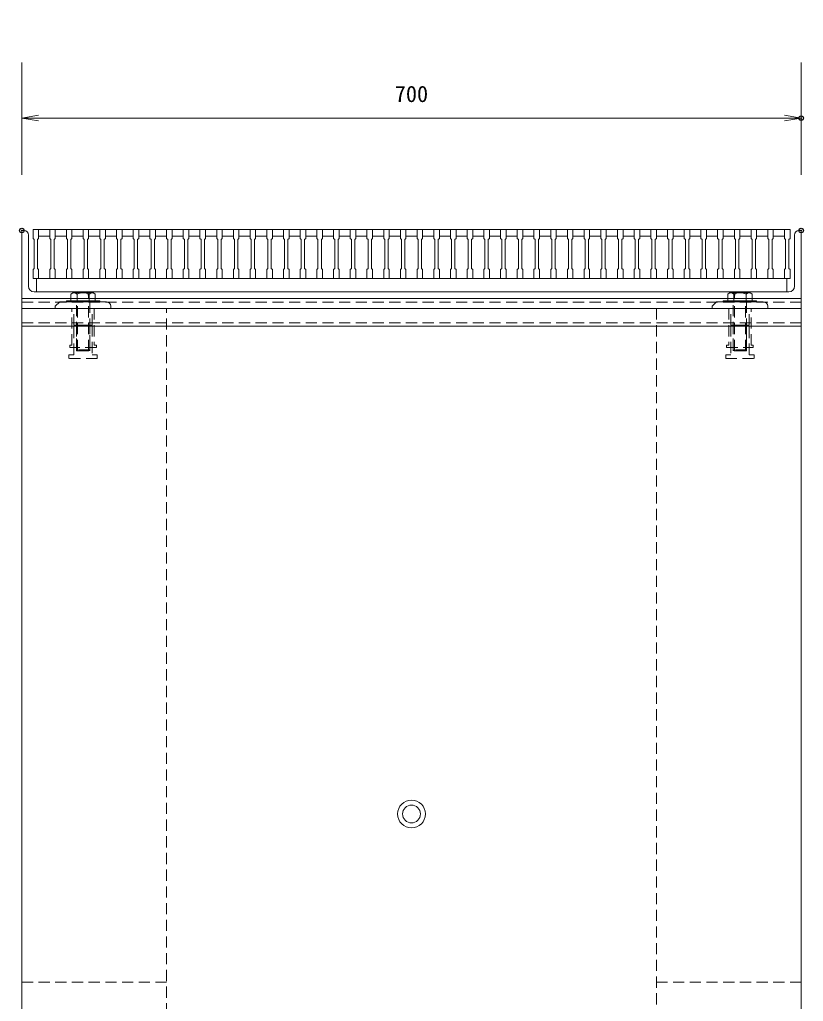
# Model space of a CAD drawing. Units: millimetres, scale not verified. Extents: x -4194 to -304, y 494 to 3334.
# Drawn here: x -2508 to -1804, y 1341 to 2223 of the extents above; entities that cross this region are included whole.
import ezdxf
from ezdxf.enums import TextEntityAlignment as Align

# ---------------------------------------------------------------- set-up
doc = ezdxf.new("R2010")
doc.units = ezdxf.units.MM
doc.header["$LTSCALE"] = 20
doc.header["$PDMODE"] = 32
doc.header["$PDSIZE"] = 4
doc.linetypes.add('USER1', pattern=[0.75, 0.5, -0.25])
for name, color, linetype, lineweight in [('0-3_KIJUN', 7, 'Continuous', 18), ('0-5_SUNPO', 3, 'Continuous', 18), ('0-6_UKEWAKU', 4, 'Continuous', 18), ('0-7_GRE', 5, 'Continuous', 18), ('0-9__0-0_0', 7, 'Continuous', 18)]:
    doc.layers.add(name, color=color, linetype=linetype, lineweight=lineweight)
doc.layers.add('0-A__0-2_DEFPOINTS', color=7, linetype='Continuous')
doc.styles.add('ＭＳ ゴシック', font='')
doc.styles.get('ＭＳ ゴシック').set_extended_font_data('MS Gothic')

# ---------------------------------------------------------------- blocks, each defined once
blk = doc.blocks.new('W1-2_INST_C')
at = {"layer": '0-3_KIJUN', "linetype": 'USER1'}
for p, q in [((-8.23, -15), (-8.23, 0)), ((8.22, -15), (8.22, 0))]:
    blk.add_line(p, q, dxfattribs=at)
for points in [[(10, 0), (-10, 0), (-10, -33), (-12, -33), (-12, -35), (12, -35), (12, -33), (10, -33)], [(8.22, -15), (-8.23, -15), (-8.23, -41.5), (-12.75, -41.5), (-12.75, -45), (12.75, -45), (12.75, -41.5), (8.22, -41.5)], [(-6, -15), (6, -15), (6, -38), (-6, -38)]]:
    blk.add_lwpolyline(points, close=True, dxfattribs=at)
blk = doc.blocks.new('_OPEN')
at = {"layer": '0-9__0-0_0'}
blk.add_line((0, 0), (-1, 0), dxfattribs=at)
blk.add_lwpolyline([(-1, 0.167), (0, 0), (-1, -0.167)], dxfattribs=at)
blk = doc.blocks.new('_D6')
at = {"layer": '0-5_SUNPO'}
for p, q in [((1687.95, 1789.88), (1687.95, 1840.88)), ((1702.95, 1840.88), (2372.95, 1840.88)), ((2387.95, 1789.88), (2387.95, 1840.88))]:
    blk.add_line(p, q, dxfattribs=at)
at = {"layer": '0-A__0-2_DEFPOINTS'}
for p in [(2387.95, 1840.88), (1687.95, 1739.88), (2387.95, 1739.88)]:
    blk.add_point(p, dxfattribs=at)
at = {"layer": '0-5_SUNPO', "xscale": 15, "yscale": 15, "rotation": 180}
blk.add_blockref('_OPEN', (1687.95, 1840.88), dxfattribs=at)
at = {"layer": '0-5_SUNPO', "xscale": 15, "yscale": 15}
blk.add_blockref('_OPEN', (2387.95, 1840.88), dxfattribs=at)
at = {"layer": '0-5_SUNPO', "color": 7, "style": 'ＭＳ ゴシック'}
blk.add_text('700', height=14.66, dxfattribs=at).set_placement((2022.95, 1850.88), align=Align.BOTTOM_LEFT)
blk = doc.blocks.new('_D7')
at = {"layer": '0-5_SUNPO'}
for p, q in [((1687.95, 1890.88), (1687.95, 1840.88)), ((2387.95, 1890.88), (2387.95, 1840.88)), ((1702.95, 1840.88), (2372.95, 1840.88))]:
    blk.add_line(p, q, dxfattribs=at)
at = {"layer": '0-A__0-2_DEFPOINTS'}
for p in [(1687.95, 1940.88), (2387.95, 1940.88), (2387.95, 1840.88)]:
    blk.add_point(p, dxfattribs=at)
at = {"layer": '0-5_SUNPO', "xscale": 15, "yscale": 15, "rotation": 180}
blk.add_blockref('_OPEN', (1687.95, 1840.88), dxfattribs=at)
at = {"layer": '0-5_SUNPO', "xscale": 15, "yscale": 15}
blk.add_blockref('_OPEN', (2387.95, 1840.88), dxfattribs=at)
at = {"layer": '0-5_SUNPO', "color": 7, "style": 'ＭＳ ゴシック'}
blk.add_text('700', height=14.66, dxfattribs=at).set_placement((2022.95, 1850.88), align=Align.BOTTOM_LEFT)
blk = doc.blocks.new('A$C7D4F0D3A')
at = {"layer": '0-3_KIJUN', "color": 3}
for p, q in [((-15, 45), (15, 45)), ((-15, 44), (-15, 45)), ((10.95, 45), (-10.95, 45)), ((-9.22, 52), (9.22, 52)), ((-5.47, 45), (-5.47, 51)), ((5.5, 45), (5.5, 51)), ((15, 45), (15, 44)), ((15, 44), (-15, 44))]:
    blk.add_line(p, q, dxfattribs=at)
at = {"layer": '0-3_KIJUN', "color": 3, "linetype": 'USER1'}
for p, q in [((-6, 44), (6, 44)), ((-6, 1), (-6, 44)), ((-5, 0), (-5, 44)), ((5, 0), (5, 44)), ((6, 44), (6, 1)), ((-5, 0), (-6, 1)), ((6, 1), (-6, 1)), ((5, 0), (-5, 0)), ((6, 1), (5, 0))]:
    blk.add_line(p, q, dxfattribs=at)
at = {"layer": '0-3_KIJUN', "color": 3}
for points in [[(-10.95, 45), (-10.95, 51), (-9.22, 52)], [(9.22, 52), (10.95, 51), (10.95, 45)]]:
    blk.add_lwpolyline(points, dxfattribs=at)
for centre, radius, start, end in [((-8.21, 47.74), 4.26, 49.93201, 130.06799), ((0.02, 36.46), 15.54, 69.33427, 110.66573), ((8.23, 47.79), 4.21, 49.666, 130.334)]:
    blk.add_arc(centre, radius, start, end, dxfattribs=at)
blk = doc.blocks.new('M16_insert')
at = {"layer": '0-3_KIJUN', "color": 3}
for radius in [12.5, 8]:
    blk.add_circle((0, 0), radius, dxfattribs=at)
blk = doc.blocks.new('A$C447F12AB')
at = {"layer": '0-7_GRE'}
for p, q in [((0, 0), (0, -8)), ((5, 0), (0, 0)), ((0, 0), (680, 0)), ((5, -8), (5, 0)), ((15, 0), (15, -8)), ((20, 0), (15, 0)), ((20, -8), (20, 0)), ((30, 0), (30, -8)), ((35, 0), (30, 0)), ((35, -8), (35, 0)), ((45, 0), (45, -8)), ((50, 0), (45, 0)), ((50, -8), (50, 0)), ((60, 0), (60, -8)), ((65, 0), (60, 0)), ((65, -8), (65, 0)), ((75, 0), (75, -8)), ((80, 0), (75, 0)), ((80, -8), (80, 0)), ((90, 0), (90, -8)), ((95, 0), (90, 0)), ((95, -8), (95, 0)), ((105, 0), (105, -8)), ((110, 0), (105, 0)), ((110, -8), (110, 0)), ((120, 0), (120, -8)), ((125, 0), (120, 0)), ((125, -8), (125, 0)), ((135, 0), (135, -8)), ((140, 0), (135, 0)), ((140, -8), (140, 0)), ((150, 0), (150, -8)), ((155, 0), (150, 0)), ((155, -8), (155, 0)), ((165, 0), (165, -8)), ((170, 0), (165, 0)), ((170, -8), (170, 0)), ((180, 0), (180, -8)), ((185, 0), (180, 0)), ((185, -8), (185, 0)), ((195, 0), (195, -8)), ((200, 0), (195, 0)), ((200, -8), (200, 0)), ((210, 0), (210, -8)), ((215, 0), (210, 0)), ((215, -8), (215, 0)), ((225, 0), (225, -8)), ((230, 0), (225, 0)), ((230, -8), (230, 0)), ((240, 0), (240, -8)), ((245, 0), (240, 0)), ((245, -8), (245, 0)), ((255, 0), (255, -8)), ((260, 0), (255, 0)), ((260, -8), (260, 0)), ((270, 0), (270, -8)), ((275, 0), (270, 0)), ((275, -8), (275, 0)), ((285, 0), (285, -8)), ((290, 0), (285, 0)), ((290, -8), (290, 0)), ((300, 0), (300, -8)), ((305, 0), (300, 0)), ((305, -8), (305, 0)), ((315, 0), (315, -8)), ((320, 0), (315, 0)), ((320, -8), (320, 0)), ((330, 0), (330, -8)), ((335, 0), (330, 0)), ((335, -8), (335, 0)), ((345, 0), (345, -8)), ((350, 0), (345, 0)), ((350, -8), (350, 0)), ((360, 0), (360, -8)), ((365, 0), (360, 0)), ((365, -8), (365, 0)), ((375, 0), (375, -8)), ((380, 0), (375, 0)), ((380, -8), (380, 0)), ((390, 0), (390, -8)), ((395, 0), (390, 0)), ((395, -8), (395, 0)), ((405, 0), (405, -8)), ((410, 0), (405, 0)), ((410, -8), (410, 0)), ((420, 0), (420, -8)), ((425, 0), (420, 0)), ((425, -8), (425, 0)), ((435, 0), (435, -8)), ((440, 0), (435, 0)), ((440, -8), (440, 0)), ((450, 0), (450, -8)), ((455, 0), (450, 0)), ((455, -8), (455, 0)), ((465, 0), (465, -8)), ((470, 0), (465, 0)), ((470, -8), (470, 0)), ((480, 0), (480, -8)), ((485, 0), (480, 0)), ((485, -8), (485, 0)), ((495, 0), (495, -8)), ((500, 0), (495, 0)), ((500, -8), (500, 0)), ((510, 0), (510, -8)), ((515, 0), (510, 0)), ((515, -8), (515, 0)), ((525, 0), (525, -8)), ((530, 0), (525, 0)), ((530, -8), (530, 0)), ((540, 0), (540, -8)), ((545, 0), (540, 0)), ((545, -8), (545, 0)), ((555, 0), (555, -8)), ((560, 0), (555, 0)), ((560, -8), (560, 0)), ((570, 0), (570, -8)), ((575, 0), (570, 0)), ((575, -8), (575, 0)), ((585, 0), (585, -8)), ((590, 0), (585, 0)), ((590, -8), (590, 0)), ((600, 0), (600, -8)), ((605, 0), (600, 0)), ((605, -8), (605, 0)), ((615, 0), (615, -8)), ((620, 0), (615, 0)), ((620, -8), (620, 0)), ((630, 0), (630, -8)), ((635, 0), (630, 0)), ((635, -8), (635, 0)), ((645, 0), (645, -8)), ((650, 0), (645, 0)), ((650, -8), (650, 0)), ((660, 0), (660, -8)), ((665, 0), (660, 0)), ((665, -8), (665, 0)), ((680, 0), (675, 0)), ((675, 0), (675, -8)), ((680, -8), (680, 0)), ((0, -8), (1, -9)), ((5, -8), (4, -9)), ((5, -6), (15, -6)), ((15, -8), (16, -9)), ((20, -8), (19, -9)), ((20, -6), (30, -6)), ((30, -8), (31, -9)), ((35, -8), (34, -9)), ((35, -6), (45, -6)), ((45, -8), (46, -9)), ((50, -8), (49, -9)), ((50, -6), (60, -6)), ((60, -8), (61, -9)), ((65, -8), (64, -9)), ((65, -6), (75, -6)), ((75, -8), (76, -9)), ((80, -8), (79, -9)), ((80, -6), (90, -6)), ((90, -8), (91, -9)), ((95, -8), (94, -9)), ((95, -6), (105, -6)), ((105, -8), (106, -9)), ((110, -8), (109, -9)), ((110, -6), (120, -6)), ((120, -8), (121, -9)), ((125, -8), (124, -9)), ((125, -6), (135, -6)), ((135, -8), (136, -9)), ((140, -8), (139, -9)), ((140, -6), (150, -6)), ((150, -8), (151, -9)), ((155, -8), (154, -9)), ((155, -6), (165, -6)), ((165, -8), (166, -9)), ((170, -8), (169, -9)), ((170, -6), (180, -6)), ((180, -8), (181, -9)), ((185, -8), (184, -9)), ((185, -6), (195, -6)), ((195, -8), (196, -9)), ((200, -8), (199, -9)), ((200, -6), (210, -6)), ((210, -8), (211, -9)), ((215, -8), (214, -9)), ((215, -6), (225, -6)), ((225, -8), (226, -9)), ((230, -8), (229, -9)), ((230, -6), (240, -6)), ((240, -8), (241, -9)), ((245, -8), (244, -9)), ((245, -6), (255, -6)), ((255, -8), (256, -9)), ((260, -8), (259, -9)), ((260, -6), (270, -6)), ((270, -8), (271, -9)), ((275, -8), (274, -9)), ((275, -6), (285, -6)), ((285, -8), (286, -9)), ((290, -8), (289, -9)), ((290, -6), (300, -6)), ((300, -8), (301, -9)), ((305, -8), (304, -9)), ((305, -6), (315, -6)), ((315, -8), (316, -9)), ((320, -8), (319, -9)), ((320, -6), (330, -6)), ((330, -8), (331, -9)), ((335, -8), (334, -9)), ((335, -6), (345, -6)), ((345, -8), (346, -9)), ((350, -8), (349, -9)), ((350, -6), (360, -6)), ((360, -8), (361, -9)), ((365, -8), (364, -9)), ((365, -6), (375, -6)), ((375, -8), (376, -9)), ((380, -8), (379, -9)), ((380, -6), (390, -6)), ((390, -8), (391, -9)), ((395, -8), (394, -9)), ((395, -6), (405, -6)), ((405, -8), (406, -9)), ((410, -8), (409, -9)), ((410, -6), (420, -6)), ((420, -8), (421, -9)), ((425, -8), (424, -9)), ((425, -6), (435, -6)), ((435, -8), (436, -9)), ((440, -8), (439, -9)), ((440, -6), (450, -6)), ((450, -8), (451, -9)), ((455, -8), (454, -9)), ((455, -6), (465, -6)), ((465, -8), (466, -9)), ((470, -8), (469, -9)), ((470, -6), (480, -6)), ((480, -8), (481, -9)), ((485, -8), (484, -9)), ((485, -6), (495, -6)), ((495, -8), (496, -9)), ((500, -8), (499, -9)), ((500, -6), (510, -6)), ((510, -8), (511, -9)), ((515, -8), (514, -9)), ((515, -6), (525, -6)), ((525, -8), (526, -9)), ((530, -8), (529, -9)), ((530, -6), (540, -6)), ((540, -8), (541, -9)), ((545, -8), (544, -9)), ((545, -6), (555, -6)), ((555, -8), (556, -9)), ((560, -8), (559, -9)), ((560, -6), (570, -6)), ((570, -8), (571, -9)), ((575, -8), (574, -9)), ((575, -6), (585, -6)), ((585, -8), (586, -9)), ((590, -8), (589, -9)), ((590, -6), (600, -6)), ((600, -8), (601, -9)), ((605, -8), (604, -9)), ((605, -6), (615, -6)), ((615, -8), (616, -9)), ((620, -8), (619, -9)), ((620, -6), (630, -6)), ((630, -8), (631, -9)), ((635, -8), (634, -9)), ((635, -6), (645, -6)), ((645, -8), (646, -9)), ((650, -8), (649, -9)), ((650, -6), (660, -6)), ((660, -8), (661, -9)), ((665, -8), (664, -9)), ((665, -6), (675, -6)), ((675, -8), (676, -9)), ((680, -8), (679, -9)), ((1, -9), (1, -35)), ((4, -35), (4, -9)), ((16, -9), (16, -35)), ((19, -35), (19, -9)), ((31, -9), (31, -35)), ((34, -35), (34, -9)), ((46, -9), (46, -35)), ((49, -35), (49, -9)), ((61, -9), (61, -35)), ((64, -35), (64, -9)), ((76, -9), (76, -35)), ((79, -35), (79, -9)), ((91, -9), (91, -35)), ((94, -35), (94, -9)), ((106, -9), (106, -35)), ((109, -35), (109, -9)), ((121, -9), (121, -35)), ((124, -35), (124, -9)), ((136, -9), (136, -35)), ((139, -35), (139, -9)), ((151, -9), (151, -35)), ((154, -35), (154, -9)), ((166, -9), (166, -35)), ((169, -35), (169, -9)), ((181, -9), (181, -35)), ((184, -35), (184, -9)), ((196, -9), (196, -35)), ((199, -35), (199, -9)), ((211, -9), (211, -35)), ((214, -35), (214, -9)), ((226, -9), (226, -35)), ((229, -35), (229, -9)), ((241, -9), (241, -35)), ((244, -35), (244, -9)), ((256, -9), (256, -35)), ((259, -35), (259, -9)), ((271, -9), (271, -35)), ((274, -35), (274, -9)), ((286, -9), (286, -35)), ((289, -35), (289, -9)), ((301, -9), (301, -35)), ((304, -35), (304, -9)), ((316, -9), (316, -35)), ((319, -35), (319, -9)), ((331, -9), (331, -35)), ((334, -35), (334, -9)), ((346, -9), (346, -35)), ((349, -35), (349, -9)), ((361, -9), (361, -35)), ((364, -35), (364, -9)), ((376, -9), (376, -35)), ((379, -35), (379, -9)), ((391, -9), (391, -35)), ((394, -35), (394, -9)), ((406, -9), (406, -35)), ((409, -35), (409, -9)), ((421, -9), (421, -35)), ((424, -35), (424, -9)), ((436, -9), (436, -35)), ((439, -35), (439, -9)), ((451, -9), (451, -35)), ((454, -35), (454, -9)), ((466, -9), (466, -35)), ((469, -35), (469, -9)), ((481, -9), (481, -35)), ((484, -35), (484, -9)), ((496, -9), (496, -35)), ((499, -35), (499, -9)), ((511, -9), (511, -35)), ((514, -35), (514, -9)), ((526, -9), (526, -35)), ((529, -35), (529, -9)), ((541, -9), (541, -35)), ((544, -35), (544, -9)), ((556, -9), (556, -35)), ((559, -35), (559, -9)), ((571, -9), (571, -35)), ((574, -35), (574, -9)), ((586, -9), (586, -35)), ((589, -35), (589, -9)), ((601, -9), (601, -35)), ((604, -35), (604, -9)), ((616, -9), (616, -35)), ((619, -35), (619, -9)), ((631, -9), (631, -35)), ((634, -35), (634, -9)), ((646, -9), (646, -35)), ((649, -35), (649, -9)), ((661, -9), (661, -35)), ((664, -35), (664, -9)), ((676, -9), (676, -35)), ((679, -35), (679, -9)), ((1, -35), (0, -36)), ((4, -35), (5, -36)), ((16, -35), (15, -36)), ((19, -35), (20, -36)), ((31, -35), (30, -36)), ((34, -35), (35, -36)), ((46, -35), (45, -36)), ((49, -35), (50, -36)), ((61, -35), (60, -36)), ((64, -35), (65, -36)), ((76, -35), (75, -36)), ((79, -35), (80, -36)), ((91, -35), (90, -36)), ((94, -35), (95, -36)), ((106, -35), (105, -36)), ((109, -35), (110, -36)), ((121, -35), (120, -36)), ((124, -35), (125, -36)), ((136, -35), (135, -36)), ((139, -35), (140, -36)), ((151, -35), (150, -36)), ((154, -35), (155, -36)), ((166, -35), (165, -36)), ((169, -35), (170, -36)), ((181, -35), (180, -36)), ((184, -35), (185, -36)), ((196, -35), (195, -36)), ((199, -35), (200, -36)), ((211, -35), (210, -36)), ((214, -35), (215, -36)), ((226, -35), (225, -36)), ((229, -35), (230, -36)), ((241, -35), (240, -36)), ((244, -35), (245, -36)), ((256, -35), (255, -36)), ((259, -35), (260, -36)), ((271, -35), (270, -36)), ((274, -35), (275, -36)), ((286, -35), (285, -36)), ((289, -35), (290, -36)), ((301, -35), (300, -36)), ((304, -35), (305, -36)), ((316, -35), (315, -36)), ((319, -35), (320, -36)), ((331, -35), (330, -36)), ((334, -35), (335, -36)), ((346, -35), (345, -36)), ((349, -35), (350, -36)), ((361, -35), (360, -36)), ((364, -35), (365, -36)), ((376, -35), (375, -36)), ((379, -35), (380, -36)), ((391, -35), (390, -36)), ((394, -35), (395, -36)), ((406, -35), (405, -36)), ((409, -35), (410, -36)), ((421, -35), (420, -36)), ((424, -35), (425, -36)), ((436, -35), (435, -36)), ((439, -35), (440, -36)), ((451, -35), (450, -36)), ((454, -35), (455, -36)), ((466, -35), (465, -36)), ((469, -35), (470, -36)), ((481, -35), (480, -36)), ((484, -35), (485, -36)), ((496, -35), (495, -36)), ((499, -35), (500, -36)), ((511, -35), (510, -36)), ((514, -35), (515, -36)), ((526, -35), (525, -36)), ((529, -35), (530, -36)), ((541, -35), (540, -36)), ((544, -35), (545, -36)), ((556, -35), (555, -36)), ((559, -35), (560, -36)), ((571, -35), (570, -36)), ((574, -35), (575, -36)), ((586, -35), (585, -36)), ((589, -35), (590, -36)), ((601, -35), (600, -36)), ((604, -35), (605, -36)), ((616, -35), (615, -36)), ((619, -35), (620, -36)), ((631, -35), (630, -36)), ((634, -35), (635, -36)), ((646, -35), (645, -36)), ((649, -35), (650, -36)), ((661, -35), (660, -36)), ((664, -35), (665, -36)), ((676, -35), (675, -36)), ((679, -35), (680, -36)), ((0, -36), (0, -44)), ((3, -44), (3, -56)), ((3, -44), (677, -44)), ((15, -36), (15, -44)), ((30, -36), (30, -44)), ((45, -36), (45, -44)), ((60, -36), (60, -44)), ((75, -36), (75, -44)), ((90, -36), (90, -44)), ((105, -36), (105, -44)), ((120, -36), (120, -44)), ((135, -36), (135, -44)), ((150, -36), (150, -44)), ((165, -36), (165, -44)), ((180, -36), (180, -44)), ((195, -36), (195, -44)), ((210, -36), (210, -44)), ((225, -36), (225, -44)), ((240, -36), (240, -44)), ((255, -36), (255, -44)), ((270, -36), (270, -44)), ((285, -36), (285, -44)), ((300, -36), (300, -44)), ((315, -36), (315, -44)), ((330, -36), (330, -44)), ((345, -36), (345, -44)), ((360, -36), (360, -44)), ((375, -36), (375, -44)), ((390, -36), (390, -44)), ((405, -36), (405, -44)), ((420, -36), (420, -44)), ((435, -36), (435, -44)), ((450, -36), (450, -44)), ((465, -36), (465, -44)), ((480, -36), (480, -44)), ((495, -36), (495, -44)), ((510, -36), (510, -44)), ((525, -36), (525, -44)), ((540, -36), (540, -44)), ((555, -36), (555, -44)), ((570, -36), (570, -44)), ((585, -36), (585, -44)), ((600, -36), (600, -44)), ((615, -36), (615, -44)), ((630, -36), (630, -44)), ((645, -36), (645, -44)), ((660, -36), (660, -44)), ((675, -36), (675, -44)), ((675, -44), (680, -44)), ((677, -44), (677, -56)), ((680, -44), (680, -36)), ((3, -56), (677, -56))]:
    blk.add_line(p, q, dxfattribs=at)
for points in [[(0, -44), (5, -44), (5, -36)], [(15, -44), (20, -44), (20, -36)], [(30, -44), (35, -44), (35, -36)], [(45, -44), (50, -44), (50, -36)], [(60, -44), (65, -44), (65, -36)], [(75, -44), (80, -44), (80, -36)], [(90, -44), (95, -44), (95, -36)], [(105, -44), (110, -44), (110, -36)], [(120, -44), (125, -44), (125, -36)], [(135, -44), (140, -44), (140, -36)], [(150, -44), (155, -44), (155, -36)], [(165, -44), (170, -44), (170, -36)], [(180, -44), (185, -44), (185, -36)], [(195, -44), (200, -44), (200, -36)], [(210, -44), (215, -44), (215, -36)], [(225, -44), (230, -44), (230, -36)], [(240, -44), (245, -44), (245, -36)], [(255, -44), (260, -44), (260, -36)], [(270, -44), (275, -44), (275, -36)], [(285, -44), (290, -44), (290, -36)], [(300, -44), (305, -44), (305, -36)], [(315, -44), (320, -44), (320, -36)], [(330, -44), (335, -44), (335, -36)], [(345, -44), (350, -44), (350, -36)], [(360, -44), (365, -44), (365, -36)], [(375, -44), (380, -44), (380, -36)], [(390, -44), (395, -44), (395, -36)], [(405, -44), (410, -44), (410, -36)], [(420, -44), (425, -44), (425, -36)], [(435, -44), (440, -44), (440, -36)], [(450, -44), (455, -44), (455, -36)], [(465, -44), (470, -44), (470, -36)], [(480, -44), (485, -44), (485, -36)], [(495, -44), (500, -44), (500, -36)], [(510, -44), (515, -44), (515, -36)], [(525, -44), (530, -44), (530, -36)], [(540, -44), (545, -44), (545, -36)], [(555, -44), (560, -44), (560, -36)], [(570, -44), (575, -44), (575, -36)], [(585, -44), (590, -44), (590, -36)], [(600, -44), (605, -44), (605, -36)], [(615, -44), (620, -44), (620, -36)], [(630, -44), (635, -44), (635, -36)], [(645, -44), (650, -44), (650, -36)], [(660, -44), (665, -44), (665, -36)]]:
    blk.add_lwpolyline(points, dxfattribs=at)
blk = doc.blocks.new('A$C36ED32B1')
at = {"layer": '0-6_UKEWAKU'}
for p, q in [((0, -61), (0, 0)), ((2, 0), (0, 0)), ((698, 0), (700, 0)), ((700, -61), (700, 0)), ((6, -50), (6, -4)), ((694, -50), (694, -4)), ((60, -61), (0, -61)), ((0, -61), (0, -86)), ((56, -55), (11, -55)), ((56, -55), (644, -55)), ((60, -61), (60, -59)), ((640, -61), (60, -61)), ((640, -61), (640, -59)), ((640, -61), (700, -61)), ((644, -55), (689, -55)), ((700, -61), (700, -86)), ((0, -86), (700, -86))]:
    blk.add_line(p, q, dxfattribs=at)
at = {"layer": '0-6_UKEWAKU', "linetype": 'USER1'}
for p, q in [((700, -64.2), (0, -64.2)), ((0, -82.8), (700, -82.8))]:
    blk.add_line(p, q, dxfattribs=at)
at = {"layer": '0-6_UKEWAKU'}
for centre, radius, start, end in [((2, -4), 4, 0, 90), ((698, -4), 4, 90, 180), ((11, -50), 5, 180, 270), ((689, -50), 5, 270, 0), ((56, -59), 4, 0, 90), ((644, -59), 4, 90, 180)]:
    blk.add_arc(centre, radius, start, end, dxfattribs=at)

msp = doc.modelspace()

# ---------------------------------------------------------------- linework, layer by layer
at = {"layer": '0-3_KIJUN', "linetype": 'USER1'}
for p, q in [((-2506.02, 1947.19), (-1806.02, 1947.19)), ((-2506.02, 1947.19), (-1806.02, 1947.19)), ((-2506.02, 1358.19), (-2376.02, 1358.19)), ((-1936.02, 1358.19), (-1806.02, 1358.19))]:
    msp.add_line(p, q, dxfattribs=at)
at = {"layer": '0-3_KIJUN'}
msp.add_lwpolyline([(-1806.02, 1963.19), (-1806.02, 1079.19), (-1826.02, 1059.19), (-2486.02, 1059.19), (-2506.02, 1079.19), (-2506.02, 1963.19)], close=True, dxfattribs=at)
at = {"layer": '0-3_KIJUN', "linetype": 'USER1'}
msp.add_lwpolyline([(-1936.02, 1963.19), (-1936.02, 1179.19), (-2376.02, 1179.19), (-2376.02, 1963.19)], dxfattribs=at)
at = {"layer": '0-6_UKEWAKU'}
for p, q in [((-2472.02, 1969.19), (-2430.02, 1969.19)), ((-1882.02, 1969.19), (-1840.02, 1969.19))]:
    msp.add_line(p, q, dxfattribs=at)
for points in [[(-2426.02, 1965.19), (-2426.02, 1963.19), (-2476.02, 1963.19), (-2476.02, 1965.19), (-2472.02, 1969.19)], [(-1836.02, 1965.19), (-1836.02, 1963.19), (-1886.02, 1963.19), (-1886.02, 1965.19), (-1882.02, 1969.19)]]:
    msp.add_lwpolyline(points, dxfattribs=at)
for centre in [(-2430.02, 1965.19), (-1840.02, 1965.19)]:
    msp.add_arc(centre, 4, 0, 90, dxfattribs=at)

# ---------------------------------------------------------------- block references
at = {"layer": '0-3_KIJUN'}
for name, p in [('A$C7D4F0D3A', (-2451.02, 1925.19)), ('A$C7D4F0D3A', (-1861.02, 1925.19)), ('W1-2_INST_C', (-1861.02, 1963.19)), ('W1-2_INST_C', (-1861.02, 1963.19)), ('M16_insert', (-2156.02, 1509.19))]:
    msp.add_blockref(name, p, dxfattribs=at)
at = {"layer": '0-3_KIJUN', "xscale": -1}
msp.add_blockref('W1-2_INST_C', (-2451.02, 1963.19), dxfattribs=at)
msp.add_blockref('W1-2_INST_C', (-2451.02, 1963.19), dxfattribs=at)
at = {"layer": '0-5_SUNPO'}
for name in ['_D7', '_D6']:
    msp.add_blockref(name, (-4193.98, 293.31), dxfattribs=at)
at = {"layer": '0-6_UKEWAKU'}
msp.add_blockref('A$C36ED32B1', (-2506.02, 2033.19), dxfattribs=at)
at = {"layer": '0-7_GRE'}
msp.add_blockref('A$C447F12AB', (-2496.02, 2034.19), dxfattribs=at)

doc.saveas('drawing.dxf')
